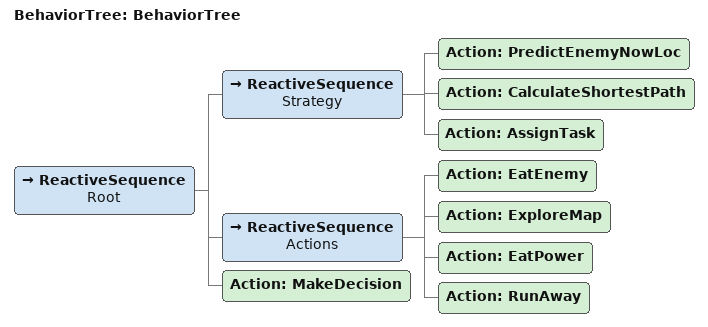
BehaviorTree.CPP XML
<root main_tree_to_execute="BehaviorTree">
    <BehaviorTree ID="BehaviorTree">
        <ReactiveSequence name="Root">
            <ReactiveSequence name="Strategy">
                <Action ID="PredictEnemyNowLoc"/>
                <Action ID="CalculateShortestPath"/>
                <Action ID="AssignTask"/>
            </ReactiveSequence>
            <ReactiveSequence name="Actions">
                <Action ID="EatEnemy"/>
                <Action ID="ExploreMap"/>
                <Action ID="EatPower"/>
                <Action ID="RunAway"/>
            </ReactiveSequence>
            <Action ID="MakeDecision"/>
        </ReactiveSequence>
    </BehaviorTree>
</root>
